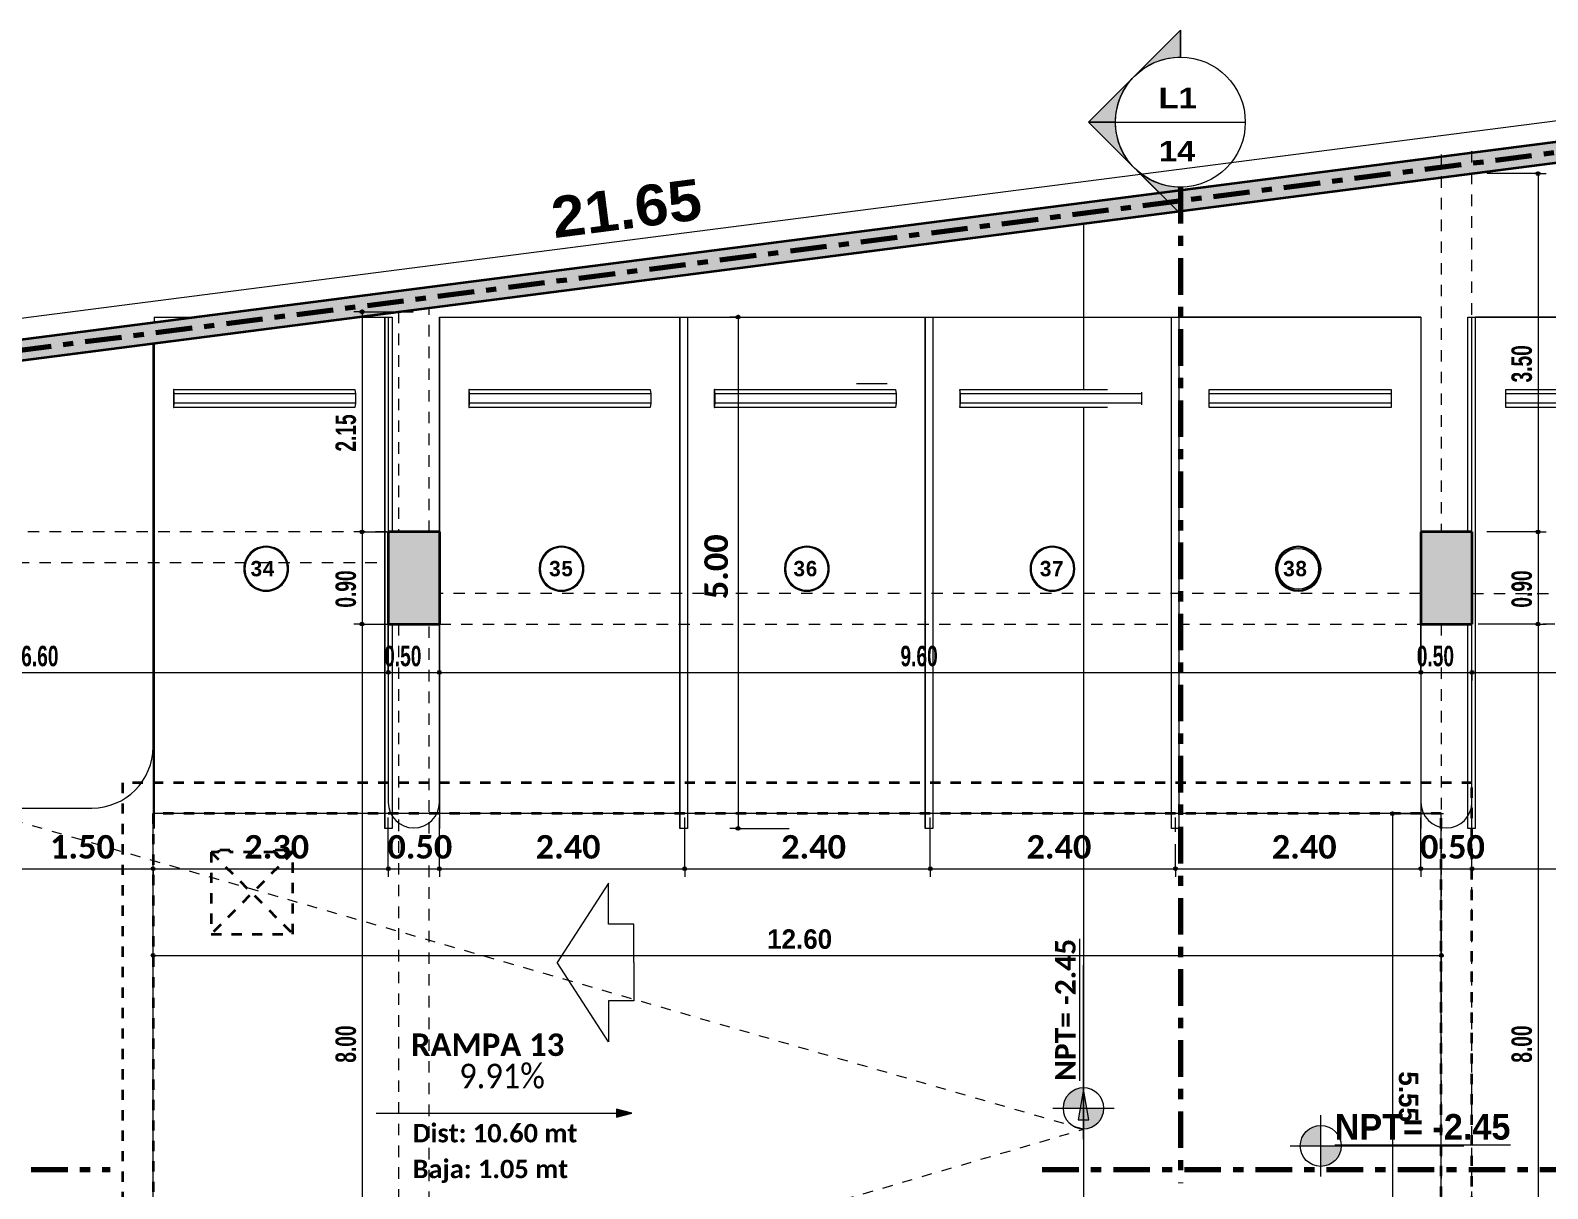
# Model space of a CAD drawing. Header units: metres. Extents: x -144 to 1000, y -717 to 29.
# Drawn here: x 132.51 to 147.35, y -554.8 to -543.47 of the extents above; entities that cross this region are included whole.
import ezdxf

# ---------------------------------------------------------------- set-up
doc = ezdxf.new("R2010")
doc.units = ezdxf.units.M
for name, pattern in [('Basculante', [0.11625, 0.075, -0.04125]), ('basculante modificado', [0.18, 0.1125, -0.0675]), ('Dash Dot 3_16_', [0.595313, 0.357187, -0.119063, 0, -0.119063]), ('Derribado', [0.36, 0.24, -0.12]), ('Elevado', [0.003969, 0.002381, -0.001587])]:
    doc.linetypes.add(name, pattern=pattern)
doc.layers.get('0').update_dxf_attribs({"color": 1})
for name, color, linetype, lineweight in [('A-ANNO-DIMS', 1, 'Continuous', 9), ('A-DETL', 1, 'Continuous', 9), ('A-DETL-GENF', 1, 'Continuous', 9), ('A-DETL-THIN', 1, 'Continuous', 9), ('A-FLOR', 2, 'Continuous', 9), ('A-WALL', 4, 'Continuous', 9), ('C-PRKG', 2, 'Continuous', 9), ('G-ANNO-DIMS', 1, 'Continuous', 9), ('G-ANNO-SYMB', 1, 'Continuous', 9), ('G-ANNO-TEXT', 2, 'Continuous', 9), ('S-COLS', 7, 'Continuous', 9)]:
    doc.layers.add(name, color=color, linetype=linetype, lineweight=lineweight)
doc.layers.add('A-WALL-PATT', color=7, linetype='Continuous', lineweight=35, true_color=0x9c9c9c)
doc.styles.add('Arial Black', font='', dxfattribs={"height": 0.15})
doc.styles.add('Bahnschrift Light_B', font='', dxfattribs={"height": 0.19})
doc.styles.add('Britannic Bold_B', font='', dxfattribs={"width": 0.7})
doc.styles.add('Britannic Bold_B_2', font='', dxfattribs={"width": 1.1, "height": 0.009})
doc.styles.add('Britannic Bold_B_3', font='', dxfattribs={"width": 0.7})
doc.styles.add('Calibri', font='calibri.ttf', dxfattribs={"width": 0.9, "height": 0.24})
doc.styles.add('Calibri_B', font='calibrib.ttf', dxfattribs={"height": 0.165})
doc.styles.add('Calibri_B_1', font='calibrib.ttf', dxfattribs={"height": 0.135})
doc.styles.add('Calibri_B_2', font='calibrib.ttf', dxfattribs={"height": 0.135})
doc.styles.add('Calibri_B_5', font='calibrib.ttf', dxfattribs={"height": 0.66})
doc.styles.add('Courier New_B', font='courbd.ttf', dxfattribs={"height": 0.1125})
doc.styles.get('Arial Black').set_extended_font_data('Arial Black')
doc.styles.get('Bahnschrift Light_B').set_extended_font_data('Bahnschrift Light', bold=True)
doc.styles.get('Britannic Bold_B').set_extended_font_data('Britannic Bold', bold=True)
doc.styles.get('Britannic Bold_B_2').set_extended_font_data('Britannic Bold', bold=True)
doc.styles.get('Britannic Bold_B_3').set_extended_font_data('Britannic Bold', bold=True)

# ---------------------------------------------------------------- blocks, each defined once
blk = doc.blocks.new('Z')
at = {"layer": 'A-ANNO-DIMS', "lineweight": 25, "true_color": 0x00592d}
h = blk.add_hatch(color=118, dxfattribs=at)
edge = h.paths.add_edge_path()
edge.add_arc((137.59, -484.782), 0.015, 0, 360)
h = blk.add_hatch(color=118, dxfattribs=at)
edge = h.paths.add_edge_path()
edge.add_arc((126.088, -486.133), 0.015, 0, 360)
at = {"layer": 'A-ANNO-DIMS', "lineweight": 25, "true_color": 0x004080}
h = blk.add_hatch(color=156, dxfattribs=at)
edge = h.paths.add_edge_path()
edge.add_arc((129.765, -486.185), 0.015, 0, 360)
at = {"layer": 'A-ANNO-DIMS', "lineweight": 25, "true_color": 0x00592d}
h = blk.add_hatch(color=118, dxfattribs=at)
edge = h.paths.add_edge_path()
edge.add_arc((126.088, -488.286), 0.015, 0, 360)
h = blk.add_hatch(color=118, dxfattribs=at)
edge = h.paths.add_edge_path()
edge.add_arc((126.088, -488.286), 0.015, 0, 360)
h = blk.add_hatch(color=118, dxfattribs=at)
edge = h.paths.add_edge_path()
edge.add_arc((137.59, -488.286), 0.015, 0, 360)
h = blk.add_hatch(color=118, dxfattribs=at)
edge = h.paths.add_edge_path()
edge.add_arc((137.59, -488.286), 0.015, 0, 360)
h = blk.add_hatch(color=118, dxfattribs=at)
edge = h.paths.add_edge_path()
edge.add_arc((126.088, -489.186), 0.015, 0, 360)
h = blk.add_hatch(color=118, dxfattribs=at)
edge = h.paths.add_edge_path()
edge.add_arc((126.088, -489.186), 0.015, 0, 360)
h = blk.add_hatch(color=118, dxfattribs=at)
edge = h.paths.add_edge_path()
edge.add_arc((137.59, -489.186), 0.015, 0, 360)
h = blk.add_hatch(color=118, dxfattribs=at)
edge = h.paths.add_edge_path()
edge.add_arc((137.59, -489.186), 0.015, 0, 360)
h = blk.add_hatch(color=118, dxfattribs=at)
edge = h.paths.add_edge_path()
edge.add_arc((126.344, -489.659), 0.015, 0, 360)
h = blk.add_hatch(color=118, dxfattribs=at)
edge = h.paths.add_edge_path()
edge.add_arc((126.344, -489.659), 0.015, 0, 360)
h = blk.add_hatch(color=118, dxfattribs=at)
edge = h.paths.add_edge_path()
edge.add_arc((126.844, -489.659), 0.015, 0, 360)
h = blk.add_hatch(color=118, dxfattribs=at)
edge = h.paths.add_edge_path()
edge.add_arc((126.844, -489.659), 0.015, 0, 360)
h = blk.add_hatch(color=118, dxfattribs=at)
edge = h.paths.add_edge_path()
edge.add_arc((136.444, -489.659), 0.015, 0, 360)
h = blk.add_hatch(color=118, dxfattribs=at)
edge = h.paths.add_edge_path()
edge.add_arc((136.444, -489.659), 0.015, 0, 360)
h = blk.add_hatch(color=118, dxfattribs=at)
edge = h.paths.add_edge_path()
edge.add_arc((136.944, -489.659), 0.015, 0, 360)
h = blk.add_hatch(color=118, dxfattribs=at)
edge = h.paths.add_edge_path()
edge.add_arc((136.944, -489.659), 0.015, 0, 360)
at = {"layer": 'A-ANNO-DIMS', "lineweight": 25, "true_color": 0x0000ff}
h = blk.add_hatch(color=5, dxfattribs=at)
edge = h.paths.add_edge_path()
edge.add_arc((136.165, -491.04), 0.015, 0, 360)
at = {"layer": 'A-ANNO-DIMS', "lineweight": 25, "true_color": 0x004080}
h = blk.add_hatch(color=156, dxfattribs=at)
edge = h.paths.add_edge_path()
edge.add_arc((129.765, -491.185), 0.015, 0, 360)
h = blk.add_hatch(color=156, dxfattribs=at)
edge = h.paths.add_edge_path()
edge.add_arc((124.044, -491.579), 0.015, 0, 360)
h = blk.add_hatch(color=156, dxfattribs=at)
edge = h.paths.add_edge_path()
edge.add_arc((124.044, -491.579), 0.015, 0, 360)
h = blk.add_hatch(color=156, dxfattribs=at)
edge = h.paths.add_edge_path()
edge.add_arc((126.344, -491.579), 0.015, 0, 360)
h = blk.add_hatch(color=156, dxfattribs=at)
edge = h.paths.add_edge_path()
edge.add_arc((126.344, -491.579), 0.015, 0, 360)
h = blk.add_hatch(color=156, dxfattribs=at)
edge = h.paths.add_edge_path()
edge.add_arc((126.844, -491.579), 0.015, 0, 360)
h = blk.add_hatch(color=156, dxfattribs=at)
edge = h.paths.add_edge_path()
edge.add_arc((126.844, -491.579), 0.015, 0, 360)
h = blk.add_hatch(color=156, dxfattribs=at)
edge = h.paths.add_edge_path()
edge.add_arc((129.244, -491.579), 0.015, 0, 360)
h = blk.add_hatch(color=156, dxfattribs=at)
edge = h.paths.add_edge_path()
edge.add_arc((129.244, -491.579), 0.015, 0, 360)
h = blk.add_hatch(color=156, dxfattribs=at)
edge = h.paths.add_edge_path()
edge.add_arc((131.646, -491.579), 0.015, 0, 360)
h = blk.add_hatch(color=156, dxfattribs=at)
edge = h.paths.add_edge_path()
edge.add_arc((131.646, -491.579), 0.015, 0, 360)
h = blk.add_hatch(color=156, dxfattribs=at)
edge = h.paths.add_edge_path()
edge.add_arc((134.044, -491.579), 0.015, 0, 360)
h = blk.add_hatch(color=156, dxfattribs=at)
edge = h.paths.add_edge_path()
edge.add_arc((134.044, -491.579), 0.015, 0, 360)
h = blk.add_hatch(color=156, dxfattribs=at)
edge = h.paths.add_edge_path()
edge.add_arc((136.444, -491.579), 0.015, 0, 360)
h = blk.add_hatch(color=156, dxfattribs=at)
edge = h.paths.add_edge_path()
edge.add_arc((136.444, -491.579), 0.015, 0, 360)
h = blk.add_hatch(color=156, dxfattribs=at)
edge = h.paths.add_edge_path()
edge.add_arc((136.944, -491.579), 0.015, 0, 360)
h = blk.add_hatch(color=156, dxfattribs=at)
edge = h.paths.add_edge_path()
edge.add_arc((136.944, -491.579), 0.015, 0, 360)
at = {"layer": 'A-ANNO-DIMS', "lineweight": 25, "true_color": 0x0000ff}
h = blk.add_hatch(color=5, dxfattribs=at)
edge = h.paths.add_edge_path()
edge.add_arc((124.044, -492.426), 0.015, 0, 360)
h = blk.add_hatch(color=5, dxfattribs=at)
edge = h.paths.add_edge_path()
edge.add_arc((136.644, -492.426), 0.015, 0, 360)
at = {"layer": 'A-WALL-PATT', "lineweight": 5, "true_color": 0x747474}
blk.add_hatch(color=8, dxfattribs=at).paths.add_polyline_path([(117.718, -487.256), (139.448, -484.459), (139.43, -484.26), (117.779, -487.047), (117.726, -487.228)])
at = {"layer": 'G-ANNO-DIMS', "extrusion": (0, 0, -1)}
h = blk.add_hatch(color=256, dxfattribs=at)
edge = h.paths.add_edge_path()
edge.add_line((-133.144, -493.922), (-133.144, -493.722))
edge.add_arc((-133.144, -493.922), 0.2, 360, 450, ccw=False)
edge.add_line((-132.944, -493.922), (-133.144, -493.922))
at = {"layer": 'G-ANNO-DIMS', "true_color": 0x0000ff}
blk.add_hatch(color=5, dxfattribs=at).paths.add_polyline_path([(133.144, -493.735), (133.091, -494.035), (133.197, -494.035)])
at = {"layer": 'G-ANNO-DIMS'}
blk.add_hatch(color=256, dxfattribs=at).paths.add_polyline_path([(128.726, -493.969), (128.576, -493.929), (128.576, -494.009)])
at = {"layer": 'G-ANNO-DIMS', "extrusion": (0, 0, -1)}
h = blk.add_hatch(color=256, dxfattribs=at)
edge = h.paths.add_edge_path()
edge.add_line((-133.144, -493.922), (-133.144, -494.122))
edge.add_arc((-133.144, -493.922), 0.2, 180, 270, ccw=False)
edge.add_line((-133.344, -493.922), (-133.144, -493.922))
at = {"layer": 'G-ANNO-DIMS'}
h = blk.add_hatch(color=256, dxfattribs=at)
edge = h.paths.add_edge_path()
edge.add_line((135.465, -494.29), (135.265, -494.29))
edge.add_arc((135.465, -494.29), 0.2, 90, 180, ccw=False)
edge.add_line((135.465, -494.09), (135.465, -494.29))
h = blk.add_hatch(color=256, dxfattribs=at)
edge = h.paths.add_edge_path()
edge.add_line((135.465, -494.29), (135.665, -494.29))
edge.add_arc((135.465, -494.29), 0.2, 270, 360, ccw=False)
edge.add_line((135.465, -494.49), (135.465, -494.29))
at = {"layer": 'G-ANNO-SYMB', "extrusion": (0, 0, -1)}
h = blk.add_hatch(color=256, dxfattribs=at)
edge = h.paths.add_edge_path()
edge.add_arc((-134.092, -484.278), 0.636, 47.9216, 90)
edge.add_line((-134.092, -483.642), (-134.092, -483.38))
edge.add_line((-134.092, -483.38), (-133.666, -483.806))
h = blk.add_hatch(color=256, dxfattribs=at)
edge = h.paths.add_edge_path()
edge.add_line((-133.643, -483.829), (-133.194, -484.278))
edge.add_line((-133.194, -484.278), (-133.457, -484.278))
edge.add_arc((-134.092, -484.278), 0.635, 0, 45)
h = blk.add_hatch(color=256, dxfattribs=at)
edge = h.paths.add_edge_path()
edge.add_arc((-134.092, -484.278), 0.635, -45, 0)
edge.add_line((-133.457, -484.278), (-133.194, -484.278))
edge.add_line((-133.194, -484.278), (-133.643, -484.727))
h = blk.add_hatch(color=256, dxfattribs=at)
edge = h.paths.add_edge_path()
edge.add_line((-133.666, -484.75), (-134.092, -485.176))
edge.add_line((-134.092, -485.176), (-134.092, -484.914))
edge.add_arc((-134.092, -484.278), 0.636, -90, -47.9216)
at = {"layer": 'S-COLS', "true_color": 0x5c5c5c}
h = blk.add_hatch(color=251, dxfattribs=at)
h.paths.add_polyline_path([(119.144, -508.036), (119.144, -507.136), (118.644, -507.136), (118.644, -508.036)])
h.paths.add_polyline_path([(136.944, -508.036), (136.944, -507.136), (136.444, -507.136), (136.444, -508.036)])
h.paths.add_polyline_path([(126.344, -508.036), (126.844, -508.036), (126.844, -507.136), (126.344, -507.136), (126.344, -507.984)])
h.paths.add_polyline_path([(133.144, -500.336), (133.144, -500.336), (133.144, -497.186), (132.644, -497.186), (132.644, -500.336)])
h.paths.add_polyline_path([(124.544, -500.336), (124.544, -499.836), (122.844, -499.836), (122.844, -497.686), (124.544, -497.686), (124.544, -497.186), (122.769, -497.186), (122.769, -500.336)])
h.paths.add_polyline_path([(126.844, -500.336), (126.844, -499.436), (126.344, -499.436), (126.344, -500.336), (126.785, -500.336)])
h.paths.add_polyline_path([(136.544, -500.336), (136.944, -500.336), (136.944, -499.636), (136.544, -499.636)])
h.paths.add_polyline_path([(126.785, -498.086), (126.844, -498.086), (126.844, -497.186), (126.344, -497.186), (126.344, -498.086)])
h.paths.add_polyline_path([(136.944, -497.886), (136.944, -497.185), (136.544, -497.186), (136.544, -497.886)])
h.paths.add_polyline_path([(136.444, -489.186), (136.944, -489.186), (136.944, -488.286), (136.444, -488.286), (136.444, -488.992)])
h.paths.add_polyline_path([(126.844, -489.186), (126.844, -488.286), (126.344, -488.286), (126.344, -489.186), (126.785, -489.186)])
h.paths.add_polyline_path([(118.844, -488.586), (119.744, -488.586), (119.744, -488.086), (118.844, -488.086)])
at = {"layer": 'A-ANNO-DIMS', "color": 5, "true_color": 0x0000ff}
for p, q in [((117.824, -486.829), (139.3, -484.066)), ((136.165, -491.04), (136.085, -491.04)), ((136.165, -491.04), (136.165, -496.585)), ((136.165, -491.04), (136.665, -491.04)), ((124.044, -492.426), (124.044, -491.926)), ((136.644, -492.426), (136.644, -491.926)), ((124.044, -492.426), (136.644, -492.426)), ((124.044, -492.426), (124.044, -492.506)), ((136.644, -492.426), (136.644, -492.506))]:
    blk.add_line(p, q, dxfattribs=at)
at = {"layer": 'A-ANNO-DIMS', "color": 118, "true_color": 0x00592d}
for p, q in [((137.59, -484.782), (137.09, -484.782)), ((137.59, -484.782), (137.59, -488.286)), ((137.59, -484.782), (137.67, -484.782)), ((126.088, -486.133), (126.008, -486.133)), ((126.088, -486.133), (126.088, -488.286)), ((126.088, -486.133), (126.588, -486.133)), ((126.088, -488.286), (126.008, -488.286)), ((126.088, -488.286), (126.008, -488.286)), ((126.088, -488.286), (126.588, -488.286)), ((126.088, -488.286), (126.088, -489.186)), ((126.088, -488.286), (126.588, -488.286)), ((137.59, -488.286), (137.09, -488.286)), ((137.59, -488.286), (137.09, -488.286)), ((137.59, -488.286), (137.67, -488.286)), ((137.59, -488.286), (137.59, -489.186)), ((137.59, -488.286), (137.67, -488.286)), ((126.088, -489.186), (126.008, -489.186)), ((126.088, -489.186), (126.008, -489.186)), ((126.088, -489.186), (126.588, -489.186)), ((126.088, -489.186), (126.088, -497.186)), ((126.088, -489.186), (126.588, -489.186)), ((126.344, -489.659), (126.344, -489.159)), ((126.344, -489.659), (126.344, -489.159)), ((126.844, -489.659), (126.844, -489.159)), ((126.844, -489.659), (126.844, -489.159)), ((136.444, -489.659), (136.444, -489.159)), ((136.444, -489.659), (136.444, -489.159)), ((137.59, -489.186), (137.09, -489.186)), ((137.59, -489.186), (137.09, -489.186)), ((137.59, -489.186), (137.67, -489.186)), ((137.59, -489.186), (137.59, -497.185)), ((137.59, -489.186), (137.67, -489.186)), ((119.744, -489.659), (126.344, -489.659)), ((126.344, -489.659), (126.344, -489.739)), ((126.344, -489.659), (126.844, -489.659)), ((126.344, -489.659), (126.344, -489.739)), ((126.844, -489.659), (126.844, -489.739)), ((126.844, -489.659), (136.444, -489.659)), ((126.844, -489.659), (126.844, -489.739)), ((136.444, -489.659), (136.444, -489.739)), ((136.444, -489.659), (136.944, -489.659)), ((136.444, -489.659), (136.444, -489.739)), ((136.944, -489.659), (136.944, -489.739)), ((136.944, -489.659), (139.639, -489.659)), ((136.944, -489.659), (136.944, -489.739))]:
    blk.add_line(p, q, dxfattribs=at)
at = {"layer": 'A-ANNO-DIMS', "color": 156, "true_color": 0x004080}
for p, q in [((129.765, -486.185), (129.685, -486.185)), ((129.765, -486.185), (129.765, -491.185)), ((124.044, -491.579), (124.044, -491.079)), ((124.044, -491.579), (124.044, -491.079)), ((126.344, -491.579), (126.344, -491.079)), ((126.344, -491.579), (126.344, -491.079)), ((126.844, -491.579), (126.844, -491.079)), ((126.844, -491.579), (126.844, -491.079)), ((129.244, -491.579), (129.244, -491.079)), ((129.244, -491.579), (129.244, -491.079)), ((131.646, -491.579), (131.646, -491.079)), ((131.646, -491.579), (131.646, -491.079)), ((136.444, -491.579), (136.444, -491.079)), ((136.444, -491.579), (136.444, -491.079)), ((129.765, -491.185), (129.685, -491.185)), ((129.765, -491.185), (130.265, -491.185)), ((122.544, -491.579), (124.044, -491.579)), ((124.044, -491.579), (124.044, -491.659)), ((124.044, -491.579), (126.344, -491.579)), ((124.044, -491.579), (124.044, -491.659)), ((126.344, -491.579), (126.344, -491.659)), ((126.344, -491.579), (126.844, -491.579)), ((126.344, -491.579), (126.344, -491.659)), ((126.844, -491.579), (126.844, -491.659)), ((126.844, -491.579), (129.244, -491.579)), ((126.844, -491.579), (126.844, -491.659)), ((129.244, -491.579), (129.244, -491.659)), ((129.244, -491.579), (131.646, -491.579)), ((129.244, -491.579), (129.244, -491.659)), ((131.646, -491.579), (131.646, -491.659)), ((131.646, -491.579), (134.044, -491.579)), ((131.646, -491.579), (131.646, -491.659)), ((134.044, -491.579), (134.044, -491.659)), ((134.044, -491.579), (136.444, -491.579)), ((134.044, -491.579), (134.044, -491.659)), ((136.444, -491.579), (136.444, -491.659)), ((136.444, -491.579), (136.944, -491.579)), ((136.444, -491.579), (136.444, -491.659)), ((136.944, -491.579), (136.944, -491.659)), ((136.944, -491.579), (139.344, -491.579)), ((136.944, -491.579), (136.944, -491.659))]:
    blk.add_line(p, q, dxfattribs=at)
at = {"layer": 'A-ANNO-DIMS', "color": 156, "linetype": 'Derribado', "true_color": 0x004080}
for p, q in [((129.765, -486.185), (130.265, -486.185)), ((134.044, -491.579), (134.044, -491.079)), ((134.044, -491.579), (134.044, -491.079)), ((136.944, -491.579), (136.944, -491.079)), ((136.944, -491.579), (136.944, -491.079))]:
    blk.add_line(p, q, dxfattribs=at)
at = {"layer": 'A-ANNO-DIMS', "color": 118, "linetype": 'Derribado', "true_color": 0x00592d}
blk.add_line((136.944, -489.659), (136.944, -489.159), dxfattribs=at)
blk.add_line((136.944, -489.659), (136.944, -489.159), dxfattribs=at)
at = {"layer": 'A-ANNO-DIMS', "color": 118, "lineweight": 25, "true_color": 0x00592d}
for centre in [(137.59, -484.782), (126.088, -486.133), (126.088, -488.286), (126.088, -488.286), (137.59, -488.286), (137.59, -488.286), (126.088, -489.186), (126.088, -489.186), (137.59, -489.186), (137.59, -489.186), (126.344, -489.659), (126.344, -489.659), (126.844, -489.659), (126.844, -489.659), (136.444, -489.659), (136.444, -489.659), (136.944, -489.659), (136.944, -489.659)]:
    blk.add_circle(centre, 0.015, dxfattribs=at)
at = {"layer": 'A-ANNO-DIMS', "color": 156, "lineweight": 25, "true_color": 0x004080}
for centre in [(129.765, -486.185), (129.765, -491.185), (124.044, -491.579), (124.044, -491.579), (126.344, -491.579), (126.344, -491.579), (126.844, -491.579), (126.844, -491.579), (129.244, -491.579), (129.244, -491.579), (131.646, -491.579), (131.646, -491.579), (134.044, -491.579), (134.044, -491.579), (136.444, -491.579), (136.444, -491.579), (136.944, -491.579), (136.944, -491.579)]:
    blk.add_circle(centre, 0.015, dxfattribs=at)
at = {"layer": 'A-ANNO-DIMS', "color": 5, "lineweight": 25, "true_color": 0x0000ff}
for centre in [(136.165, -491.04), (124.044, -492.426), (136.644, -492.426)]:
    blk.add_circle(centre, 0.015, dxfattribs=at)
at = {"layer": 'A-DETL', "color": 7, "linetype": 'Dash Dot 3_16_', "lineweight": 70}
blk.add_line((117.864, -487.135), (139.339, -484.371), dxfattribs=at)
at = {"layer": 'A-DETL', "color": 7, "linetype": 'basculante modificado'}
for p, q in [((136.644, -484.594), (136.644, -488.286)), ((136.944, -488.286), (136.944, -484.556)), ((126.444, -486.133), (126.444, -488.286)), ((126.744, -488.286), (126.744, -486.094)), ((126.331, -488.286), (119.744, -488.286)), ((119.744, -488.586), (126.331, -488.586)), ((136.444, -488.886), (126.844, -488.886)), ((136.944, -488.886), (139.639, -488.886)), ((126.444, -489.186), (126.444, -497.185)), ((126.744, -497.185), (126.744, -489.186)), ((126.844, -489.186), (136.444, -489.186)), ((136.644, -489.186), (136.644, -497.185)), ((136.944, -497.185), (136.944, -489.186)), ((139.666, -489.186), (136.944, -489.186))]:
    blk.add_line(p, q, dxfattribs=at)
at = {"layer": 'A-DETL', "color": 253, "true_color": 0xb6b6b6}
blk.add_line((131.223, -486.837), (130.923, -486.837), dxfattribs=at)
at = {"layer": 'A-DETL', "color": 11, "linetype": 'Elevado', "lineweight": 35, "true_color": 0xff6262}
for p, q in [((123.744, -490.74), (123.744, -496.885)), ((136.944, -490.74), (123.744, -490.74)), ((136.944, -496.885), (136.944, -490.74)), ((136.644, -491.04), (124.04, -491.04)), ((124.044, -491.04), (124.044, -496.585)), ((136.644, -496.585), (136.644, -491.04)), ((124.612, -491.418), (124.612, -492.218)), ((124.686, -491.418), (124.612, -491.418)), ((125.412, -491.418), (124.612, -492.218)), ((124.612, -491.418), (125.412, -492.218)), ((124.796, -491.397), (124.686, -491.397)), ((124.686, -491.397), (124.686, -491.418)), ((124.796, -491.418), (124.796, -491.397)), ((125.228, -491.418), (124.796, -491.418)), ((125.338, -491.397), (125.228, -491.397)), ((125.228, -491.397), (125.228, -491.418)), ((125.338, -491.418), (125.338, -491.397)), ((125.412, -491.418), (125.338, -491.418)), ((125.412, -492.218), (125.412, -491.418)), ((124.612, -492.218), (125.412, -492.218))]:
    blk.add_line(p, q, dxfattribs=at)
at = {"layer": 'A-DETL', "color": 9, "linetype": 'Basculante', "true_color": 0xc0c0c0}
for p, q in [((133.144, -494.127), (122.544, -491.067)), ((122.544, -497.229), (133.144, -494.127))]:
    blk.add_line(p, q, dxfattribs=at)
at = {"layer": 'A-DETL-GENF'}
for p, q in [((128.497, -491.721), (127.997, -492.496)), ((128.497, -492.121), (128.497, -491.721)), ((128.747, -492.121), (128.497, -492.121)), ((128.747, -492.496), (128.747, -492.121)), ((128.497, -493.271), (127.997, -492.496)), ((128.747, -492.496), (128.747, -492.871)), ((128.747, -492.871), (128.497, -492.871)), ((128.497, -492.871), (128.497, -493.271))]:
    blk.add_line(p, q, dxfattribs=at)
at = {"layer": 'A-DETL-THIN'}
for p, q in [((139.249, -484.485), (126.037, -486.185)), ((126.037, -486.185), (126.344, -486.185)), ((126.344, -486.185), (126.344, -488.286)), ((126.844, -488.286), (126.844, -486.185)), ((126.844, -486.185), (136.444, -486.185)), ((136.444, -486.185), (136.444, -488.286)), ((136.944, -488.286), (136.944, -486.185)), ((136.944, -486.185), (139.344, -486.185)), ((124.044, -486.442), (122.544, -486.635)), ((124.044, -490.386), (124.044, -486.442)), ((124.044, -486.453), (124.044, -491.185)), ((126.344, -488.286), (126.844, -488.286)), ((136.444, -488.286), (136.944, -488.286)), ((126.844, -489.186), (126.344, -489.186)), ((126.344, -489.186), (126.344, -490.93)), ((126.844, -490.93), (126.844, -489.186)), ((136.944, -489.186), (136.444, -489.186)), ((136.444, -489.186), (136.444, -490.93)), ((136.944, -490.93), (136.944, -489.186)), ((122.544, -490.986), (123.444, -490.986)), ((136.644, -491.04), (124.04, -491.04)), ((124.04, -491.04), (124.04, -496.585)), ((136.644, -496.585), (136.644, -491.04))]:
    blk.add_line(p, q, dxfattribs=at)
for centre, radius, start in [((123.444, -490.386), 0.6, 270), ((126.594, -490.93), 0.25, 180), ((136.694, -490.93), 0.25, 180)]:
    blk.add_arc(centre, radius, start, 0, dxfattribs=at)
at = {"layer": 'A-FLOR'}
for p, q in [((133.144, -485.271), (133.144, -486.894)), ((133.144, -487.069), (133.144, -497.185))]:
    blk.add_line(p, q, dxfattribs=at)
at = {"layer": 'A-WALL', "lineweight": 35}
for p, q in [((139.43, -484.26), (117.779, -487.047)), ((122.544, -486.635), (139.249, -484.485))]:
    blk.add_line(p, q, dxfattribs=at)
at = {"layer": 'C-PRKG', "lineweight": 15}
for p, q in [((124.055, -486.185), (124.47, -486.185)), ((126.037, -486.185), (126.309, -486.185)), ((126.844, -486.185), (129.197, -486.185)), ((129.271, -486.185), (131.597, -486.185)), ((131.671, -486.185), (133.144, -486.185)), ((136.444, -486.185), (134.079, -486.185)), ((139.344, -486.185), (136.979, -486.185))]:
    blk.add_line(p, q, dxfattribs=at)
at = {"layer": 'C-PRKG'}
for p, q in [((124.055, -486.185), (124.055, -486.239)), ((126.309, -486.185), (126.309, -486.185)), ((126.309, -486.185), (126.383, -486.185)), ((126.309, -491.185), (126.309, -486.185)), ((126.309, -486.185), (126.309, -491.185)), ((126.383, -486.185), (126.383, -488.286)), ((126.844, -486.185), (126.844, -488.286)), ((129.197, -486.185), (129.197, -486.185)), ((129.197, -486.185), (129.271, -486.185)), ((129.197, -491.185), (129.197, -486.185)), ((129.197, -486.185), (129.197, -491.185)), ((129.271, -486.185), (129.271, -491.185)), ((131.597, -486.185), (131.597, -486.185)), ((131.597, -486.185), (131.671, -486.185)), ((131.597, -491.185), (131.597, -486.185)), ((131.597, -486.185), (131.597, -491.185)), ((131.671, -486.185), (131.671, -491.185)), ((134.005, -486.185), (134.079, -486.185)), ((134.005, -491.185), (134.005, -486.185)), ((134.079, -491.185), (134.079, -486.185)), ((136.444, -486.185), (136.444, -488.286)), ((136.905, -486.185), (136.979, -486.185)), ((136.905, -488.286), (136.905, -486.185)), ((136.979, -491.185), (136.979, -486.185)), ((124.055, -486.44), (124.055, -491.185)), ((124.246, -486.894), (124.244, -486.894)), ((124.244, -486.894), (124.244, -487.069)), ((124.251, -486.936), (124.246, -486.894)), ((124.246, -486.894), (126.017, -486.894)), ((126.017, -486.894), (126.023, -486.936)), ((127.134, -486.894), (127.132, -486.894)), ((127.132, -486.894), (127.132, -487.069)), ((127.14, -486.936), (127.134, -486.894)), ((127.134, -486.894), (128.906, -486.894)), ((128.906, -486.894), (128.911, -486.936)), ((129.534, -486.894), (129.532, -486.894)), ((129.532, -486.894), (129.532, -487.069)), ((129.54, -486.936), (129.534, -486.894)), ((129.534, -486.894), (131.306, -486.894)), ((131.306, -486.894), (131.311, -486.936)), ((131.936, -486.894), (131.934, -486.894)), ((131.934, -486.894), (131.934, -487.069)), ((131.941, -486.936), (131.936, -486.894)), ((131.936, -486.894), (133.379, -486.894)), ((133.71, -486.918), (133.713, -486.936)), ((134.374, -486.936), (134.374, -486.894)), ((134.374, -486.894), (136.154, -486.894)), ((136.154, -486.894), (136.154, -486.936)), ((137.274, -486.936), (137.274, -486.894)), ((137.274, -486.894), (139.054, -486.894)), ((124.244, -487.069), (124.246, -487.069)), ((124.246, -487.069), (124.251, -487.026)), ((126.017, -487.069), (124.246, -487.069)), ((124.251, -487.026), (124.251, -486.936)), ((126.023, -486.936), (124.251, -486.936)), ((126.023, -487.026), (124.251, -487.026)), ((126.023, -487.026), (126.017, -487.069)), ((126.023, -486.936), (126.023, -487.026)), ((127.132, -487.069), (127.134, -487.069)), ((127.134, -487.069), (127.14, -487.026)), ((128.906, -487.069), (127.134, -487.069)), ((127.14, -487.026), (127.14, -486.936)), ((128.911, -486.936), (127.14, -486.936)), ((128.911, -487.026), (127.14, -487.026)), ((128.911, -487.026), (128.906, -487.069)), ((128.911, -486.936), (128.911, -487.026)), ((129.532, -487.069), (129.534, -487.069)), ((129.534, -487.069), (129.54, -487.026)), ((131.306, -487.069), (129.534, -487.069)), ((129.54, -487.026), (129.54, -486.936)), ((131.311, -486.936), (129.54, -486.936)), ((131.311, -487.026), (129.54, -487.026)), ((131.311, -487.026), (131.306, -487.069)), ((131.311, -486.936), (131.311, -487.026)), ((131.934, -487.069), (131.936, -487.069)), ((131.936, -487.069), (131.941, -487.026)), ((133.379, -487.069), (131.936, -487.069)), ((131.941, -487.026), (131.941, -486.936)), ((133.713, -486.936), (131.941, -486.936)), ((133.713, -487.026), (131.941, -487.026)), ((133.713, -487.026), (133.71, -487.044)), ((133.713, -486.936), (133.713, -487.026)), ((134.374, -487.026), (134.374, -486.936)), ((136.154, -486.936), (134.374, -486.936)), ((134.374, -487.069), (134.374, -487.026)), ((136.154, -487.026), (134.374, -487.026)), ((136.154, -487.069), (134.374, -487.069)), ((136.154, -486.936), (136.154, -487.026)), ((136.154, -487.026), (136.154, -487.069)), ((137.274, -487.026), (137.274, -486.936)), ((139.054, -486.936), (137.274, -486.936)), ((137.274, -487.069), (137.274, -487.026)), ((139.054, -487.026), (137.274, -487.026)), ((139.054, -487.069), (137.274, -487.069)), ((125.15, -488.426), (125.15, -488.426)), ((128.039, -488.426), (128.038, -488.426)), ((130.439, -488.426), (130.438, -488.426)), ((132.84, -488.426), (132.84, -488.426)), ((125.15, -488.866), (125.15, -488.866)), ((128.038, -488.866), (128.039, -488.866)), ((130.438, -488.866), (130.439, -488.866)), ((132.84, -488.866), (132.84, -488.866)), ((126.383, -489.186), (126.383, -491.185)), ((126.844, -489.186), (126.844, -491.185)), ((136.444, -489.186), (136.444, -491.185)), ((136.905, -491.185), (136.905, -489.186)), ((126.383, -491.185), (126.309, -491.185)), ((126.309, -491.185), (126.309, -491.185)), ((129.271, -491.185), (129.197, -491.185)), ((129.197, -491.185), (129.197, -491.185)), ((131.671, -491.185), (131.597, -491.185)), ((131.597, -491.185), (131.597, -491.185)), ((134.079, -491.185), (134.005, -491.185)), ((136.979, -491.185), (136.905, -491.185))]:
    blk.add_line(p, q, dxfattribs=at)
at = {"layer": 'C-PRKG', "lineweight": 15}
blk.add_circle((135.244, -488.646), 0.22, dxfattribs=at)
at = {"layer": 'C-PRKG', "color": 252, "true_color": 0x959595}
blk.add_circle((135.244, -488.646), 0.2, dxfattribs=at)
at = {"layer": 'C-PRKG'}
for radius, start, end in [(0.22, 0, 180), (0.21, 0, 180), (0.22, 180, 0), (0.21, 180, 0)]:
    blk.add_arc((135.244, -488.646), radius, start, end, dxfattribs=at)
for centre, major_axis, start_param, end_param in [((125.15, -488.646), (0, 0.22), 4.712389, 7.853982), ((125.15, -488.646), (0, 0.22), 0, 1.570796), ((125.15, -488.646), (0, 0.21), 4.712389, 7.853982), ((125.15, -488.646), (0, 0.21), 4.712389, 6.162355), ((128.038, -488.646), (0, 0.22), 0, 1.570796), ((128.039, -488.646), (0, 0.22), 4.712389, 7.853982), ((128.039, -488.646), (0, 0.21), 4.712389, 7.853982), ((128.038, -488.646), (0, 0.21), 4.712389, 6.162355), ((130.438, -488.646), (0, 0.22), 0, 1.570796), ((130.439, -488.646), (0, 0.22), 4.712389, 7.853982), ((130.439, -488.646), (0, 0.21), 4.712389, 7.853982), ((130.438, -488.646), (0, 0.21), 4.712389, 6.162355), ((132.84, -488.646), (0, 0.22), 4.712389, 7.853982), ((132.84, -488.646), (0, 0.22), 0, 1.570796), ((132.84, -488.646), (0, 0.21), 4.712389, 7.853982), ((132.84, -488.646), (0, 0.21), 4.712389, 6.162355), ((125.15, -488.646), (0, 0.22), 1.570796, 4.712389), ((125.15, -488.646), (0, 0.22), 1.570796, 3.141593), ((125.15, -488.646), (0, 0.21), 1.570796, 4.712389), ((125.15, -488.646), (0, 0.21), 3.262423, 4.712389), ((128.038, -488.646), (0, 0.22), 1.570796, 3.141593), ((128.039, -488.646), (0, 0.22), 1.570796, 4.712389), ((128.039, -488.646), (0, 0.21), 1.570796, 4.712389), ((128.038, -488.646), (0, 0.21), 3.262423, 4.712389), ((130.438, -488.646), (0, 0.22), 1.570796, 3.141593), ((130.439, -488.646), (0, 0.22), 1.570796, 4.712389), ((130.439, -488.646), (0, 0.21), 1.570796, 4.712389), ((130.438, -488.646), (0, 0.21), 3.262423, 4.712389), ((132.84, -488.646), (0, 0.22), 1.570796, 4.712389), ((132.84, -488.646), (0, 0.22), 1.570796, 3.141593), ((132.84, -488.646), (0, 0.21), 1.570796, 4.712389), ((132.84, -488.646), (0, 0.21), 3.262423, 4.712389)]:
    blk.add_ellipse(centre, major_axis=major_axis, ratio=0.99513, start_param=start_param, end_param=end_param, dxfattribs=at)
at = {"layer": 'G-ANNO-DIMS', "extrusion": (0, 0, -1)}
for p, q in [((133.144, -494.222), (133.144, -492.522)), ((132.844, -493.922), (133.444, -493.922))]:
    blk.add_line(p, q, dxfattribs=at)
at = {"layer": 'G-ANNO-DIMS', "color": 5, "true_color": 0x0000ff}
for p, q in [((133.144, -493.735), (133.091, -494.035)), ((133.197, -494.035), (133.144, -493.735)), ((133.144, -493.735), (133.144, -493.922)), ((133.091, -494.035), (133.197, -494.035))]:
    blk.add_line(p, q, dxfattribs=at)
at = {"layer": 'G-ANNO-DIMS'}
for p, q in [((126.226, -493.969), (128.726, -493.969)), ((128.726, -493.969), (128.576, -493.929)), ((128.576, -493.929), (128.576, -494.009)), ((128.576, -494.009), (128.726, -493.969)), ((135.465, -494.59), (135.465, -493.99)), ((135.165, -494.29), (136.865, -494.29))]:
    blk.add_line(p, q, dxfattribs=at)
at = {"layer": 'G-ANNO-DIMS', "extrusion": (0, 0, -1)}
blk.add_circle((-133.144, -493.922), 0.2, dxfattribs=at)
at = {"layer": 'G-ANNO-DIMS'}
blk.add_circle((135.465, -494.29), 0.2, dxfattribs=at)
at = {"layer": 'G-ANNO-SYMB', "lineweight": 18, "extrusion": (0, 0, -1)}
for p, q in [((133.194, -484.278), (134.092, -483.38)), ((133.666, -483.806), (134.092, -483.38)), ((134.092, -483.643), (134.092, -483.38)), ((134.092, -483.38), (134.092, -483.642)), ((133.194, -484.278), (133.643, -483.829)), ((133.194, -484.278), (134.092, -485.176)), ((133.457, -484.278), (133.194, -484.278)), ((133.643, -484.727), (133.194, -484.278)), ((133.194, -484.278), (133.457, -484.278)), ((134.092, -485.176), (133.666, -484.75)), ((134.092, -484.913), (134.092, -485.176)), ((134.092, -484.914), (134.092, -485.176))]:
    blk.add_line(p, q, dxfattribs=at)
at = {"layer": 'G-ANNO-SYMB', "lineweight": 18}
blk.add_line((133.457, -484.278), (134.727, -484.278), dxfattribs=at)
at = {"layer": 'G-ANNO-SYMB', "linetype": 'Dash Dot 3_16_', "lineweight": 70}
for p, q in [((134.092, -484.913), (134.092, -494.653)), ((114.508, -494.521), (123.624, -494.521)), ((132.741, -494.521), (141.857, -494.521))]:
    blk.add_line(p, q, dxfattribs=at)
at = {"layer": 'G-ANNO-SYMB', "lineweight": 18, "extrusion": (0, 0, -1)}
for radius, start, end in [(0.635, 270, 90), (0.636, 47.9216, 90), (0.635, 90, 270), (0.635, 0, 45), (0.635, 315, 0), (0.636, 270, 312.0784)]:
    blk.add_arc((-134.092, -484.278), radius, start, end, dxfattribs=at)
at = {"layer": 'S-COLS', "lineweight": 35}
for p, q in [((126.844, -488.286), (126.344, -488.286)), ((126.344, -488.286), (126.344, -489.186)), ((126.844, -488.286), (126.844, -489.186)), ((136.944, -488.286), (136.444, -488.286)), ((136.444, -488.286), (136.444, -489.186)), ((136.944, -488.286), (136.944, -489.186)), ((126.344, -489.186), (126.844, -489.186)), ((136.444, -489.186), (136.944, -489.186))]:
    blk.add_line(p, q, dxfattribs=at)
at = {"layer": 'A-ANNO-DIMS', "color": 5, "true_color": 0x0000ff, "attachment_point": 1}
for s, insert, char_height, width, rotation, line_spacing_factor, style in [('21.65', (127.918, -485.016), 0.4, 1.40028, 7.3333, 1.000203, 'Britannic Bold_B_2'), ('5.55', (136.419, -493.56), 0.19, 0.60632, 270, 1.009858, 'Bahnschrift Light_B')]:
    blk.add_mtext(s, dxfattribs=dict(at, insert=insert, char_height=char_height, width=width, rotation=rotation, line_spacing_factor=line_spacing_factor, style=style))
at = {"layer": 'A-ANNO-DIMS', "color": 118, "true_color": 0x00592d, "char_height": 0.2, "width": 0.69614, "attachment_point": 1, "rotation": 90, "line_spacing_factor": 1.000203, "style": 'Britannic Bold_B_3'}
for s, insert in [('3.50', (137.33, -486.824)), ('2.15', (125.828, -487.5)), ('0.90', (125.828, -489.026)), ('0.90', (137.33, -489.026)), ('8.00', (125.828, -493.476)), ('8.00', (137.33, -493.476))]:
    blk.add_mtext(s, dxfattribs=dict(at, insert=insert))
at = {"layer": 'A-ANNO-DIMS', "color": 156, "true_color": 0x004080, "insert": (129.436, -488.943), "char_height": 0.23, "width": 0.61793, "attachment_point": 1, "rotation": 90, "line_spacing_factor": 1.158048, "style": 'Calibri_B_5'}
blk.add_mtext('5.00', dxfattribs=at)
at = {"layer": 'A-ANNO-DIMS', "color": 118, "true_color": 0x00592d, "char_height": 0.2, "width": 0.69614, "attachment_point": 1, "line_spacing_factor": 1.000203, "style": 'Britannic Bold_B_3'}
for s, insert in [('6.60', (122.754, -489.399)), ('0.50', (126.304, -489.399)), ('9.60', (131.354, -489.399)), ('0.50', (136.404, -489.399))]:
    blk.add_mtext(s, dxfattribs=dict(at, insert=insert))
at = {"layer": 'A-ANNO-DIMS', "color": 156, "true_color": 0x004080, "char_height": 0.23, "width": 0.61793, "attachment_point": 1, "line_spacing_factor": 1.158048, "style": 'Calibri_B_5'}
for s, insert in [('1.50', (123.036, -491.25)), ('2.30', (124.936, -491.25)), ('0.50', (126.336, -491.25)), ('2.40', (127.786, -491.25)), ('2.40', (130.187, -491.25)), ('2.40', (132.587, -491.25)), ('2.40', (134.986, -491.25)), ('0.50', (136.436, -491.25))]:
    blk.add_mtext(s, dxfattribs=dict(at, insert=insert))
at = {"layer": 'A-ANNO-DIMS', "color": 5, "true_color": 0x0000ff, "insert": (130.05, -492.172), "char_height": 0.19, "width": 0.70609, "attachment_point": 1, "line_spacing_factor": 1.009858, "style": 'Bahnschrift Light_B'}
blk.add_mtext('12.60', dxfattribs=at)
at = {"layer": 'G-ANNO-DIMS', "color": 5, "true_color": 0x0000ff, "style": 'Calibri_B_2'}
blk.add_text('%%UNPT= -2.45', height=0.2, rotation=90, dxfattribs=at).set_placement((133.067, -493.654))
at = {"layer": 'G-ANNO-DIMS', "style": 'Calibri', "width": 0.9}
blk.add_text('9.91%%%', height=0.24, dxfattribs=at).set_placement((127.038, -493.726))
at = {"layer": 'G-ANNO-DIMS', "style": 'Britannic Bold_B'}
blk.add_text('%%UNPT= -2.45', height=0.25, dxfattribs=at).set_placement((135.601, -494.228))
at = {"layer": 'G-ANNO-SYMB', "style": 'Arial Black'}
for s, p in [('L1', (133.879, -484.142)), ('14', (133.882, -484.661))]:
    blk.add_text(s, height=0.2, dxfattribs=at).set_placement(p)
at = {"layer": 'G-ANNO-TEXT', "style": 'Courier New_B', "width": 0.8}
for s, p in [('34', (124.993, -488.719)), ('35', (127.913, -488.719)), ('36', (130.303, -488.719)), ('37', (132.713, -488.719)), ('38', (135.093, -488.719))]:
    blk.add_text(s, height=0.15, dxfattribs=at).set_placement(p)
at = {"layer": 'G-ANNO-TEXT'}
for s, height, style, p in [('RAMPA 13', 0.22, 'Calibri_B_1', (126.566, -493.41)), ('Dist: 10.60 mt', 0.18, 'Calibri_B', (126.582, -494.255)), ('Baja: 1.05 mt', 0.18, 'Calibri_B', (126.582, -494.605))]:
    blk.add_text(s, height=height, rotation=360, dxfattribs=dict(at, style=style)).set_placement(p)

msp = doc.modelspace()

# ---------------------------------------------------------------- block references
at = {"color": 3}
msp.add_blockref('Z', (9.668, -60.088), dxfattribs=at)

doc.saveas('drawing.dxf')
